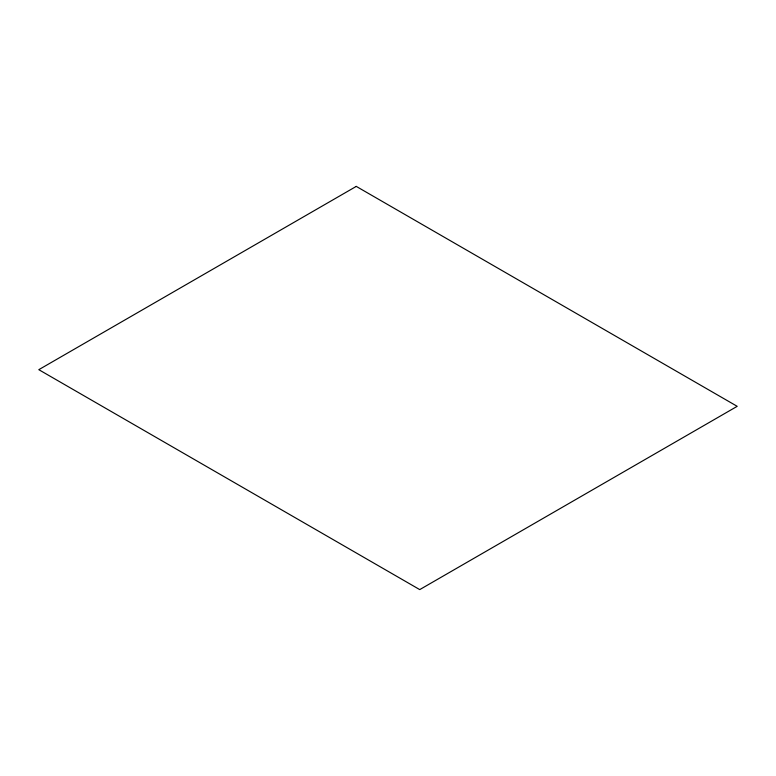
<?xml version="1.0" encoding="UTF-8"?>
<svg xmlns="http://www.w3.org/2000/svg" width="776" height="776" viewBox="0 0 776 776"><rect width="100%" height="100%" fill="white"/><g stroke="black" fill="none" stroke-linecap="round" stroke-linejoin="round"><path stroke-width="1.16" d="M356.262 186.395L38.8 369.677L419.738 589.605L737.2 406.323L356.262 186.395"/></g></svg>
